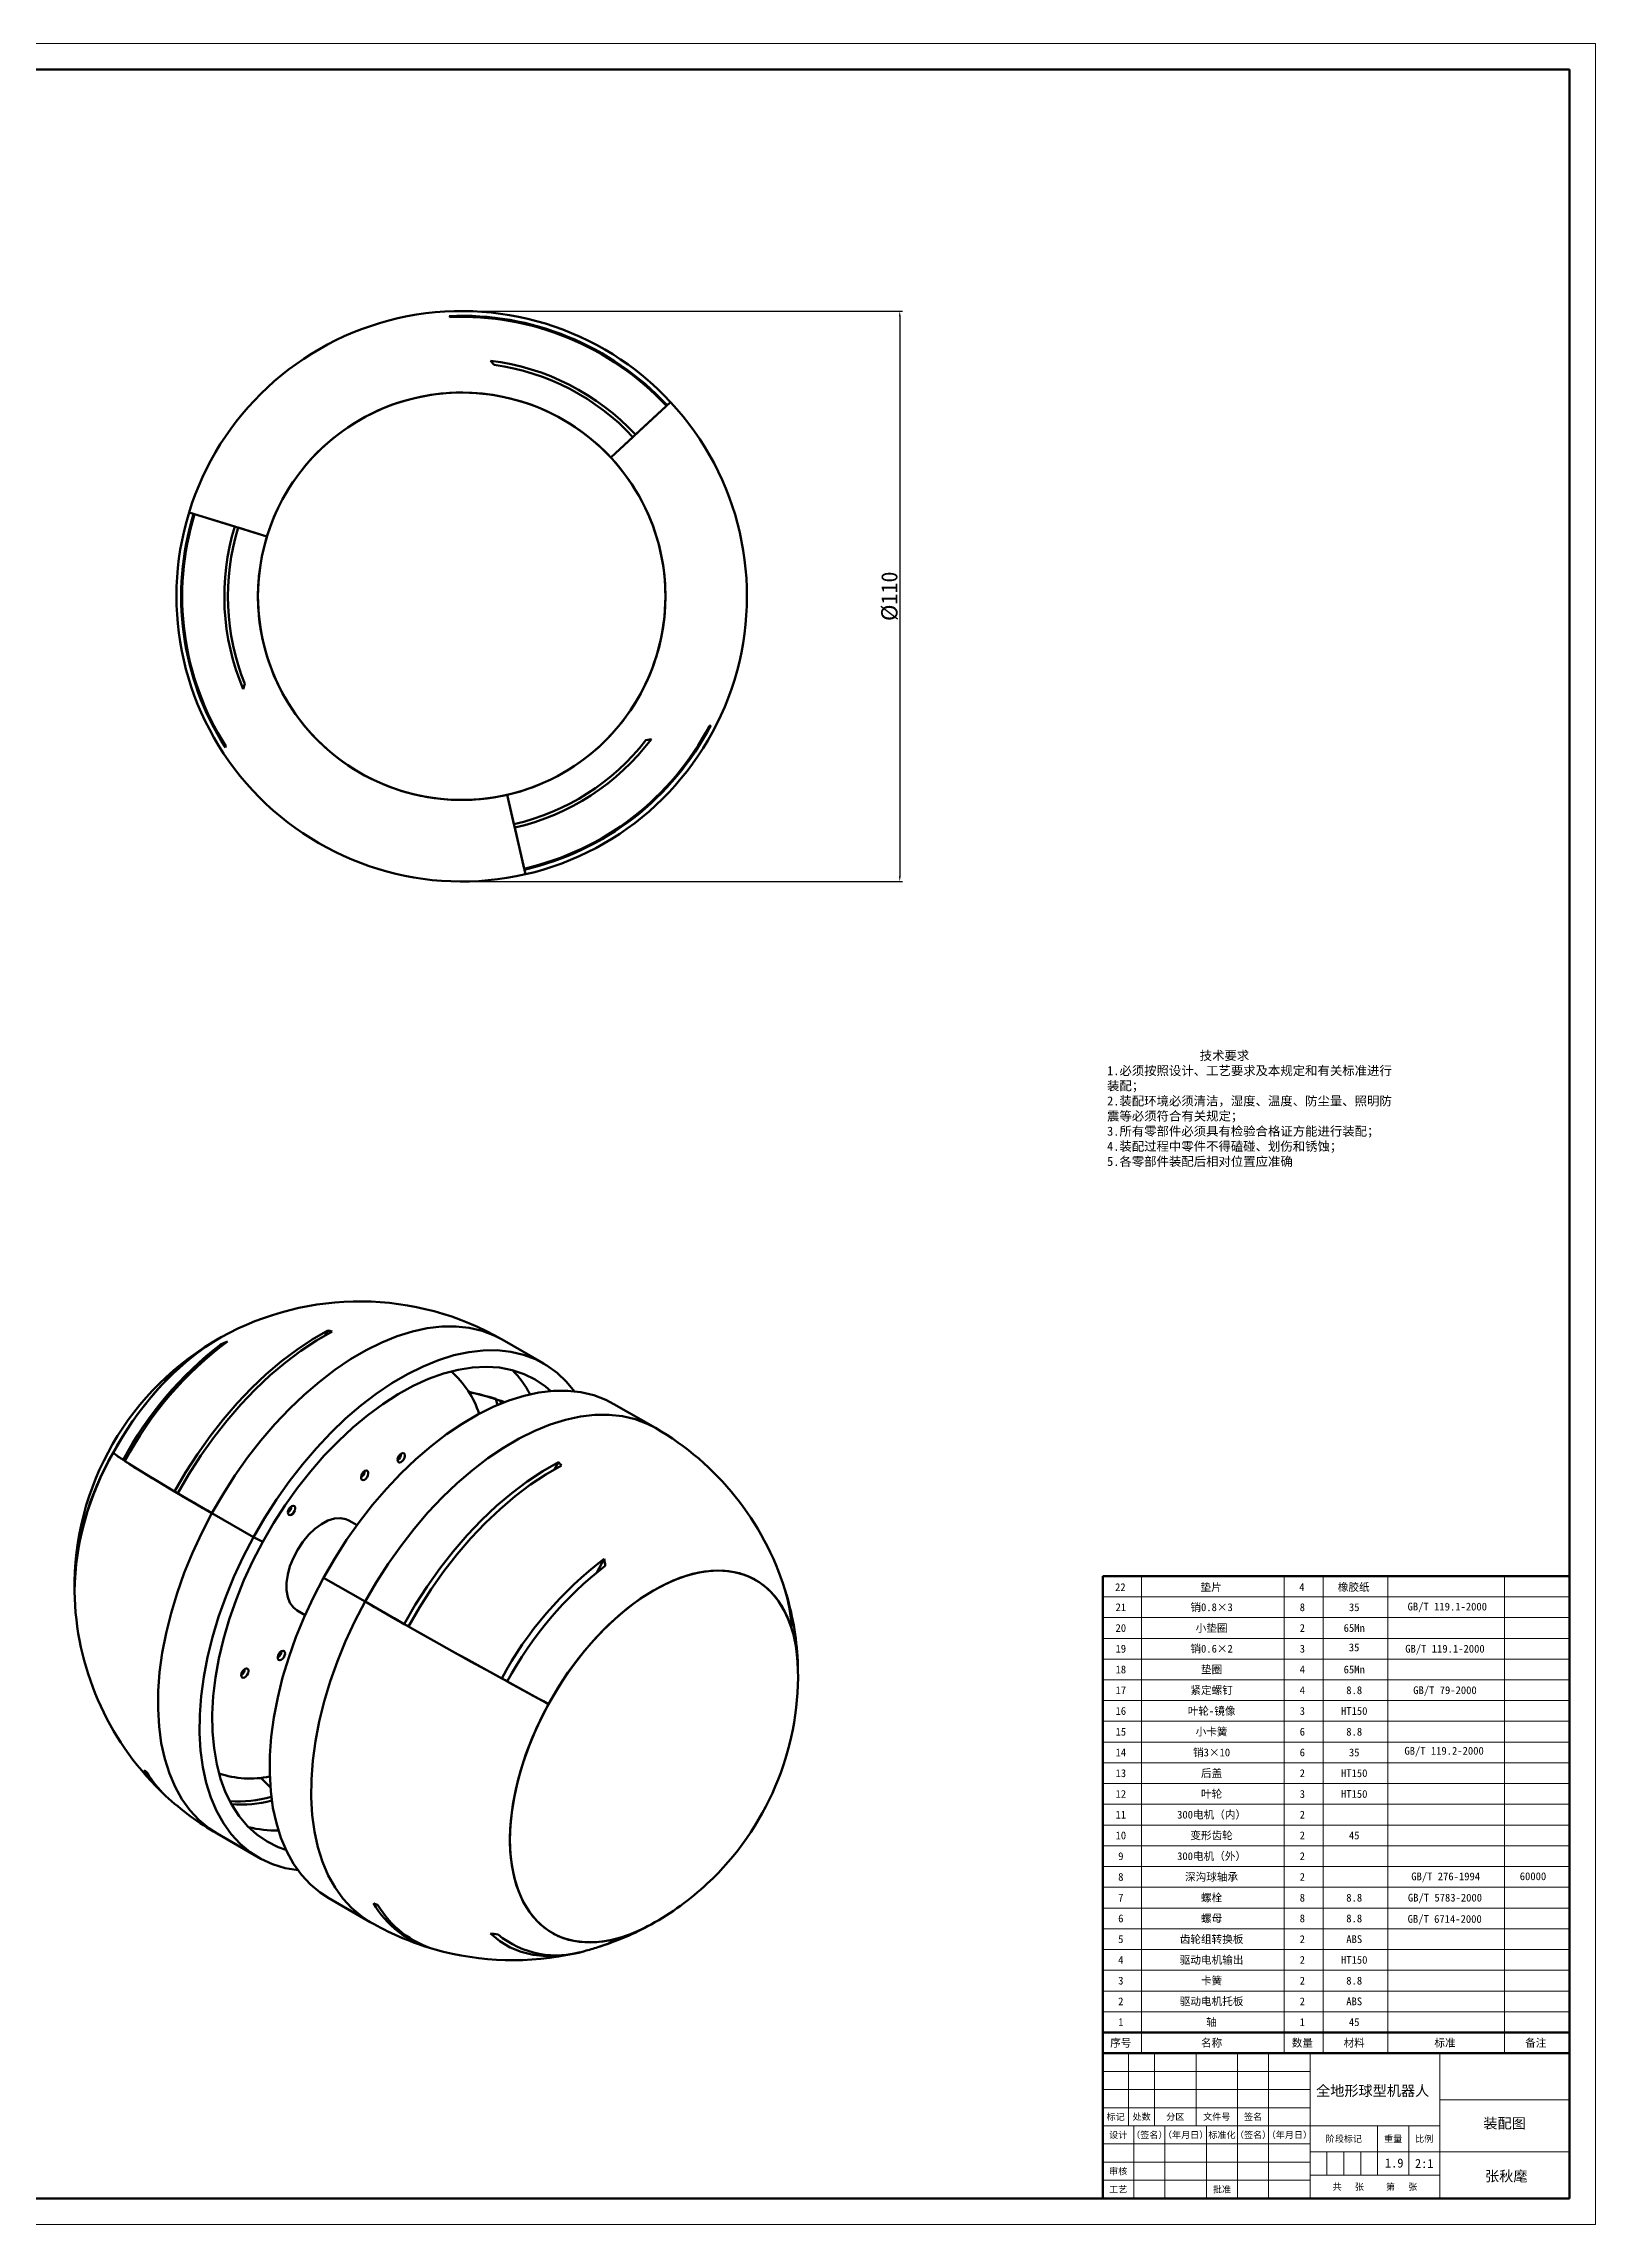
# Model space of a CAD drawing. Header units: millimetres. Extents: x 169 to 11790, y 7 to 1689.
# Drawn here: x 2559 to 3756, y 7 to 1689 of the extents above; entities that cross this region are included whole.
import ezdxf
from ezdxf.enums import TextEntityAlignment as Align

# ---------------------------------------------------------------- set-up
doc = ezdxf.new("R2010")
doc.units = ezdxf.units.MM
doc.header["$PDSIZE"] = -1
for name, color, linetype, lineweight in [('文字', 7, 'Continuous', 15), ('粗实线', 7, 'Continuous', 53), ('细实线', 7, 'Continuous', 15)]:
    doc.layers.add(name, color=color, linetype=linetype, lineweight=lineweight)
doc.styles.add('Songti', font='')
doc.styles.get("Standard").update_dxf_attribs({"font": ''})
doc.styles.get('Songti').set_extended_font_data('SimSun')
doc.styles.get('Standard').set_extended_font_data('FangSong')
doc.dimstyles.new('ISO-25', dxfattribs={"dimtxt": 2.5, "dimasz": 2.5, "dimexe": 1.25, "dimexo": 0.625, "dimtad": 1, "dimtxsty": 'Standard', "dimcen": 2.5, "dimadec": 0, "dimazin": 0, "dimtfac": 1, "dimtmove": 0, "dimatfit": 3, "dimfxl": 1, "dimarcsym": 0})

# ---------------------------------------------------------------- blocks, each defined once
blk = doc.blocks.new('*D24')
at = {"color": 0, "lineweight": -2, "transparency": 16777216}
for p, q in [((2881.4, 1482.5), (3221.3, 1482.5)), ((3219.3, 1478.4), (3219.3, 1046.5)), ((2881.4, 1042.5), (3221.3, 1042.5))]:
    blk.add_line(p, q, dxfattribs=at)
at = {"color": 0, "transparency": 16777216}
for points in [[(3218.6, 1478.4), (3220, 1478.4), (3219.3, 1482.5)], [(3218.6, 1046.5), (3220, 1046.5), (3219.3, 1042.5)]]:
    blk.add_solid(points, dxfattribs=at)
at = {"layer": 'Defpoints', "color": 0, "transparency": 16777216}
for p in [(2881.4, 1482.5), (2881.4, 1042.5), (3219.3, 1042.5)]:
    blk.add_point(p, dxfattribs=at)
at = {"color": 0, "transparency": 16777216, "insert": (3211.5, 1262.5), "char_height": 3.5, "attachment_point": 5, "rotation": 90}
blk.add_mtext('{\\H3.57143x;%%C\\fSimSun|b0|i0|c134|p2;110}', dxfattribs=at)

msp = doc.modelspace()

# ---------------------------------------------------------------- linework, layer by layer
at = {"linetype": 'Continuous', "lineweight": 35}
for p, q in [((2871.657, 1478.575), (2872.353, 1477.827)), ((2930.627, 1048.032), (2929.807, 1051.607))]:
    msp.add_line(p, q, dxfattribs=at)
at = {"linetype": 'Continuous', "lineweight": 53}
for p, q in [((2903.634, 1444.187), (2906.55, 1441.051)), ((2996.496, 1369.451), (3042.55, 1412.276)), ((3039.295, 1409.249), (3015.508, 1387.13)), ((3042.55, 1412.276), (3039.865, 1409.779)), ((3013.509, 1385.272), (2996.496, 1369.451)), ((2671.144, 1327.082), (2671.144, 1327.081)), ((2671.145, 1327.082), (2674.65, 1326.005)), ((2731.259, 1308.611), (2671.145, 1327.082)), ((2675.393, 1325.777), (2706.442, 1316.236)), ((2709.051, 1315.435), (2731.259, 1308.611)), ((2712.967, 1190.822), (2714.224, 1194.915)), ((3073.491, 1162.88), (3072.495, 1162.652)), ((2699.174, 1145.935), (2699.474, 1146.912)), ((3027.721, 1152.382), (3023.547, 1151.424)), ((2921.761, 1086.685), (2916.567, 1109.329)), ((2916.567, 1109.329), (2930.627, 1048.032)), ((2929.633, 1052.365), (2922.371, 1084.024)), ((2778.089, 696.163), (2776.089, 692.525)), ((2695.925, 685.647), (2694.492, 683.039)), ((2944.728, 670.719), (2912.767, 689.17)), ((2907.689, 643.392), (2909.056, 638.708)), ((2911.815, 639.855), (2911.08, 642.284)), ((2911.08, 642.284), (2914.742, 641.007)), ((3030.826, 621.016), (2998.865, 639.467)), ((2620.294, 596.44), (2621.807, 595.688)), ((2956.037, 594.615), (2953.038, 589.159)), ((2660.043, 572.02), (2662.568, 570.766)), ((2720.815, 536.751), (2688.854, 555.201)), ((2800.697, 546.026), (2794.49, 549.609)), ((2720.815, 536.751), (2728.065, 533.151)), ((2774.952, 505.499), (2806.913, 487.048)), ((2774.952, 505.499), (2774.952, 505.498)), ((2991.409, 520.009), (2985.714, 509.651)), ((3130.844, 496.027), (3131.923, 492.371)), ((3132.876, 489.123), (3131.828, 492.675)), ((2754.493, 480.325), (2760.699, 476.743)), ((2806.913, 487.048), (2806.913, 487.047)), ((2840.426, 468.123), (2837.096, 469.776)), ((3135.924, 466.607), (3135.923, 466.607)), ((2916.642, 425.598), (2912.302, 427.753)), ((2948.373, 408.016), (2948.373, 408.015)), ((2733.92, 343.588), (2726.495, 351.133)), ((2692.785, 308.108), (2724.746, 289.658)), ((2778.882, 258.405), (2810.843, 239.955))]:
    msp.add_line(p, q, dxfattribs=at)
at = {"linetype": 'Continuous', "lineweight": 53, "flags": 128}
for points in [[(2696.042, 691.014), (2688.584, 686.586), (2678.515, 679.687), (2668.574, 671.807), (2658.842, 663.014), (2649.4, 653.38), (2640.327, 642.984), (2631.698, 631.913), (2623.584, 620.259), (2616.053, 608.118), (2609.166, 595.591), (2602.982, 582.781), (2597.55, 569.794), (2592.917, 556.739), (2589.121, 543.724), (2586.192, 530.856), (2584.156, 518.242), (2583.03, 505.986), (2582.808, 494.865)], [(2696.042, 691.014), (2693.64, 689.651), (2683.539, 683.263), (2673.523, 675.866), (2663.676, 667.521), (2654.08, 658.297), (2644.813, 648.272), (2635.953, 637.528), (2627.572, 626.153), (2619.742, 614.243), (2612.525, 601.896)], [(2778.089, 696.163), (2766.122, 689.294), (2754.189, 681.361), (2742.363, 672.413), (2730.719, 662.503), (2719.326, 651.695), (2708.257, 640.053), (2697.578, 627.651), (2687.356, 614.564), (2677.653, 600.873), (2668.53, 586.662), (2660.043, 572.02)], [(2662.469, 570.587), (2671.018, 585.334), (2680.209, 599.643), (2689.986, 613.428), (2700.288, 626.6), (2711.05, 639.08), (2722.206, 650.79), (2733.687, 661.656), (2745.421, 671.611), (2757.336, 680.594), (2769.357, 688.548), (2781.41, 695.425)], [(2912.767, 689.17), (2906.48, 692.406), (2897.183, 695.916), (2887.318, 698.24), (2876.944, 699.363), (2866.124, 699.279), (2854.923, 697.988), (2843.409, 695.499), (2831.65, 691.825), (2819.718, 686.99), (2807.684, 681.022), (2795.62, 673.957), (2783.599, 665.838), (2771.694, 656.713), (2759.976, 646.637), (2748.515, 635.672), (2737.38, 623.882), (2726.638, 611.339), (2716.355, 598.118), (2706.591, 584.299), (2697.406, 569.965), (2688.854, 555.201)], [(2968.415, 649.235), (2962.387, 656.552), (2955.113, 663.467), (2947.115, 669.28), (2938.441, 673.955), (2929.144, 677.465), (2919.279, 679.789), (2908.905, 680.912), (2898.085, 680.828), (2886.885, 679.538), (2875.37, 677.048), (2863.612, 673.375), (2851.679, 668.539), (2839.645, 662.571), (2827.581, 655.506), (2815.561, 647.387), (2803.655, 638.262), (2791.937, 628.186), (2780.476, 617.221), (2769.341, 605.431), (2758.6, 592.888), (2748.316, 579.667), (2738.552, 565.848), (2729.367, 551.514), (2720.815, 536.751)], [(2745.902, 295.599), (2739.921, 297.759), (2731.33, 302.024), (2723.41, 307.445), (2716.212, 313.986), (2709.783, 321.604), (2704.164, 330.252), (2699.392, 339.871), (2695.498, 350.401), (2692.507, 361.773), (2690.438, 373.912), (2689.305, 386.741), (2689.115, 400.176), (2689.87, 414.129), (2691.564, 428.511), (2694.187, 443.228), (2697.721, 458.185), (2702.144, 473.285), (2707.427, 488.429), (2713.535, 503.52), (2720.429, 518.46), (2728.065, 533.151), (2736.393, 547.499), (2745.358, 561.41), (2754.903, 574.795), (2764.966, 587.566), (2775.481, 599.641), (2786.381, 610.941), (2797.594, 621.393), (2809.048, 630.929), (2820.668, 639.488), (2832.38, 647.013), (2844.108, 653.457), (2855.774, 658.777), (2867.304, 662.938), (2878.623, 665.915), (2889.657, 667.687), (2900.335, 668.243), (2910.587, 667.579), (2920.348, 665.7), (2929.553, 662.618), (2938.144, 658.353), (2946.064, 652.932), (2950.163, 649.427)], [(2998.865, 639.467), (2992.578, 642.703), (2983.281, 646.213), (2973.415, 648.537), (2963.042, 649.66), (2952.222, 649.576), (2941.021, 648.285), (2929.507, 645.796), (2917.748, 642.122), (2905.816, 637.287), (2893.782, 631.319), (2881.718, 624.254), (2869.697, 616.135), (2857.792, 607.01), (2846.073, 596.934), (2834.612, 585.968), (2823.478, 574.179), (2812.736, 561.636), (2802.453, 548.415), (2792.689, 534.596), (2783.504, 520.261), (2774.952, 505.498)], [(2914.742, 641.007), (2901.065, 645.359), (2886.934, 648.747)], [(3030.826, 621.016), (3024.539, 624.252), (3015.242, 627.762), (3005.377, 630.086), (2995.003, 631.209), (2984.183, 631.125), (2972.983, 629.834), (2961.468, 627.345), (2949.71, 623.671), (2937.777, 618.836), (2925.743, 612.868), (2913.679, 605.803), (2901.659, 597.684), (2889.753, 588.559), (2878.035, 578.483), (2866.574, 567.518), (2855.439, 555.728), (2844.697, 543.185), (2834.414, 529.964), (2824.65, 516.145), (2815.465, 501.811), (2806.913, 487.047)], [(2612.525, 601.896), (2615.525, 599.685), (2619.65, 596.867), (2624.876, 593.458), (2631.171, 589.479), (2638.497, 584.955), (2646.81, 579.912), (2656.061, 574.38), (2666.193, 568.394), (2677.146, 561.988), (2688.854, 555.201)], [(2660.043, 572.02), (2653.95, 575.637), (2648.204, 579.074), (2642.818, 582.324), (2637.806, 585.378), (2633.178, 588.23), (2628.946, 590.874), (2625.12, 593.301), (2621.709, 595.509)], [(2831.964, 596.63), (2832.27, 598.031), (2832.958, 599.425), (2833.924, 600.599), (2835.021, 601.374), (2836.081, 601.634), (2836.944, 601.337), (2837.478, 600.53), (2837.601, 599.335), (2837.296, 597.934), (2836.608, 596.541), (2835.642, 595.367), (2834.545, 594.591), (2833.485, 594.331), (2832.622, 594.628), (2832.088, 595.435), (2831.964, 596.63)], [(2832.77, 596.959), (2832.931, 598.449), (2833.043, 599.553)], [(2837.096, 469.776), (2845.646, 484.523), (2854.837, 498.833), (2864.614, 512.617), (2874.916, 525.79), (2885.678, 538.27), (2896.834, 549.979), (2908.315, 560.845), (2920.049, 570.801), (2931.963, 579.783), (2943.984, 587.738), (2956.037, 594.615)], [(2958.374, 592.087), (2946.406, 585.218), (2934.473, 577.285), (2922.648, 568.337), (2911.003, 558.427), (2899.611, 547.619), (2888.541, 535.977), (2877.862, 523.575), (2867.64, 510.488), (2857.938, 496.797), (2848.815, 482.586), (2840.328, 467.944)], [(2803.78, 583.105), (2804.086, 584.506), (2804.774, 585.9), (2805.74, 587.074), (2806.836, 587.85), (2807.897, 588.109), (2808.76, 587.813), (2809.294, 587.005), (2809.417, 585.81), (2809.112, 584.409), (2808.424, 583.016), (2807.458, 581.842), (2806.361, 581.066), (2805.301, 580.807), (2804.438, 581.103), (2803.904, 581.91), (2803.78, 583.105)], [(2688.854, 555.201), (2680.988, 540.098), (2673.854, 524.745), (2667.495, 509.236), (2661.95, 493.662), (2657.252, 478.119), (2653.429, 462.699), (2650.504, 447.495), (2648.495, 432.598), (2647.414, 418.099), (2647.267, 404.084), (2648.056, 390.638), (2649.775, 377.841), (2652.414, 365.771), (2655.958, 354.5), (2660.384, 344.096), (2665.667, 334.621), (2671.774, 326.133), (2678.67, 318.682), (2686.311, 312.314), (2692.785, 308.108)], [(2688.854, 555.201), (2685.329, 557.239), (2681.865, 559.246), (2678.464, 561.221), (2675.129, 563.164), (2671.859, 565.072), (2668.659, 566.947), (2665.528, 568.785), (2662.469, 570.587)], [(2747.412, 556.056), (2747.718, 557.457), (2748.406, 558.85), (2749.372, 560.024), (2750.468, 560.8), (2751.529, 561.059), (2752.391, 560.763), (2752.925, 559.956), (2753.049, 558.761), (2752.743, 557.36), (2752.055, 555.966), (2751.089, 554.792), (2749.993, 554.016), (2748.932, 553.757), (2748.069, 554.053), (2747.536, 554.861), (2747.412, 556.056)], [(2794.49, 549.609), (2792.127, 550.684), (2787.895, 551.466), (2783.232, 551.076), (2778.288, 549.525), (2773.223, 546.863), (2768.198, 543.177), (2763.375, 538.583), (2758.91, 533.231), (2754.945, 527.291), (2751.609, 520.956), (2749.008, 514.427), (2747.227, 507.917), (2746.321, 501.633), (2746.321, 495.777), (2747.227, 490.538), (2749.008, 486.085), (2751.609, 482.559), (2754.493, 480.325)], [(2720.815, 536.751), (2712.949, 521.647), (2705.815, 506.295), (2699.456, 490.785), (2693.911, 475.211), (2689.213, 459.668), (2685.39, 444.248), (2682.466, 429.044), (2680.457, 414.147), (2679.375, 399.648), (2679.229, 385.633), (2680.017, 372.187), (2681.736, 359.391), (2684.375, 347.321), (2687.919, 336.049), (2692.345, 325.645), (2697.628, 316.171), (2703.736, 307.682), (2710.631, 300.231), (2718.273, 293.863), (2726.615, 288.615), (2735.607, 284.519), (2745.195, 281.6), (2755.196, 279.889)], [(2774.952, 505.499), (2767.085, 490.395), (2759.951, 475.042), (2753.592, 459.533), (2748.047, 443.959), (2743.349, 428.416), (2739.526, 412.996), (2736.602, 397.792), (2734.593, 382.895), (2733.512, 368.396), (2733.365, 354.381), (2734.153, 340.935), (2735.872, 328.139), (2738.512, 316.068), (2742.055, 304.797), (2746.481, 294.393), (2751.764, 284.918), (2757.872, 276.43), (2764.767, 268.979), (2772.409, 262.611), (2778.882, 258.405)], [(2923.535, 268.636), (2921.007, 278.485), (2919.381, 289.072), (2918.669, 300.31), (2918.877, 312.105), (2920.004, 324.361), (2922.04, 336.975), (2924.968, 349.843), (2928.765, 362.859), (2933.398, 375.914), (2938.829, 388.9), (2945.014, 401.71), (2951.9, 414.237), (2959.432, 426.379), (2967.545, 438.033), (2976.175, 449.104), (2985.248, 459.499), (2994.689, 469.134), (3004.421, 477.927), (3014.363, 485.806), (3024.432, 492.706), (3034.544, 498.569), (3044.617, 503.347), (3054.567, 507.001), (3064.311, 509.5), (3073.768, 510.823), (3082.86, 510.959), (3091.512, 509.908), (3099.652, 507.678), (3107.213, 504.287), (3114.131, 499.763), (3120.35, 494.145), (3125.819, 487.478), (3130.491, 479.819), (3134.328, 471.229), (3137.298, 461.781), (3139.377, 451.553), (3140.548, 440.629), (3140.802, 434.259)], [(3135.924, 466.607), (3132.516, 475.635), (3128.257, 483.769), (3123.182, 490.939), (3117.332, 497.088), (3110.756, 502.164), (3103.509, 506.125), (3095.651, 508.939), (3087.246, 510.582), (3078.365, 511.039), (3069.08, 510.309), (3059.47, 508.396), (3049.613, 505.317), (3039.592, 501.096), (3029.488, 495.77), (3019.387, 489.382), (3009.371, 481.985), (2999.524, 473.64), (2989.928, 464.417), (2980.661, 454.391), (2971.8, 443.647), (2963.42, 432.272), (2955.589, 420.362), (2948.373, 408.015)], [(2806.913, 487.048), (2799.046, 471.944), (2791.912, 456.592), (2785.554, 441.082), (2780.009, 425.508), (2775.31, 409.965), (2771.488, 394.545), (2768.563, 379.341), (2766.554, 364.444), (2765.473, 349.945), (2765.326, 335.93), (2766.115, 322.484), (2767.834, 309.688), (2770.473, 297.618), (2774.016, 286.347), (2778.443, 275.942), (2783.726, 266.468), (2789.833, 257.979), (2796.728, 250.528), (2804.37, 244.16), (2810.843, 239.955)], [(2948.373, 408.016), (2933.507, 416.118), (2918.565, 424.307), (2903.637, 432.533), (2888.812, 440.746), (2874.18, 448.898), (2859.828, 456.939), (2845.843, 464.822), (2832.308, 472.498), (2819.305, 479.921), (2806.913, 487.048)], [(2806.913, 487.047), (2810.498, 484.98), (2814.14, 482.885), (2817.839, 480.762), (2821.59, 478.613), (2825.394, 476.439), (2829.248, 474.24), (2833.149, 472.019), (2837.096, 469.776)], [(2840.328, 467.944), (2848.882, 463.105), (2857.604, 458.19), (2866.474, 453.21), (2875.47, 448.177), (2884.573, 443.104), (2893.76, 438), (2903.01, 432.879), (2912.302, 427.753)], [(2739.566, 444.124), (2739.872, 445.525), (2740.56, 446.919), (2741.526, 448.093), (2742.622, 448.869), (2743.683, 449.128), (2744.545, 448.832), (2745.079, 448.024), (2745.203, 446.829), (2744.897, 445.428), (2744.209, 444.035), (2743.243, 442.861), (2742.147, 442.085), (2741.086, 441.826), (2740.223, 442.122), (2739.69, 442.929), (2739.566, 444.124)], [(2711.382, 430.599), (2711.687, 432), (2712.375, 433.394), (2713.341, 434.568), (2714.438, 435.344), (2715.499, 435.603), (2716.361, 435.307), (2716.895, 434.499), (2717.019, 433.304), (2716.713, 431.903), (2716.025, 430.51), (2715.059, 429.336), (2713.963, 428.56), (2712.902, 428.301), (2712.039, 428.597), (2711.505, 429.404), (2711.382, 430.599)], [(2916.544, 425.418), (2920.534, 423.225), (2924.524, 421.036), (2928.513, 418.85), (2932.498, 416.669), (2936.479, 414.495), (2940.452, 412.327), (2944.418, 410.167), (2948.373, 408.015)], [(2948.373, 408.016), (2941.83, 395.334), (2936.016, 382.422), (2930.979, 369.388), (2926.76, 356.339), (2923.394, 343.384), (2920.909, 330.63), (2919.326, 318.182), (2918.658, 306.144), (2918.91, 294.615), (2920.08, 283.691), (2922.159, 273.463), (2925.13, 264.015), (2928.967, 255.425), (2933.639, 247.765), (2939.107, 241.099), (2945.326, 235.48), (2952.245, 230.957), (2959.806, 227.566), (2967.946, 225.336), (2976.598, 224.285), (2985.69, 224.421), (2995.147, 225.744), (3004.891, 228.243)], [(2726.495, 351.133), (2732.856, 344.625), (2733.92, 343.588)], [(3027.568, 238.111), (3019.867, 234.147), (3009.845, 229.927), (2999.988, 226.848), (2990.378, 224.935), (2981.093, 224.204), (2972.212, 224.662), (2963.807, 226.305), (2955.949, 229.118), (2948.702, 233.079), (2942.126, 238.155), (2936.276, 244.304), (2931.201, 251.475), (2926.942, 259.608), (2923.535, 268.636)], [(2972.804, 216.74), (2967.241, 215.449), (2956.627, 213.89), (2946.4, 213.608), (2936.638, 214.605), (2927.415, 216.874), (2918.802, 220.396), (2910.866, 225.146), (2903.666, 231.086)], [(3004.891, 228.243), (2994.147, 223.236), (2986.437, 220.494)]]:
    msp.add_lwpolyline(points, dxfattribs=at)
at = {"linetype": 'Continuous', "lineweight": 53}
msp.add_circle((2881.441, 1262.464), 157.111, dxfattribs=at)
for centre, radius, start, end in [((2881.441, 1262.464), 220, 42.919102, 162.919102), ((2881.441, 1262.464), 216.333, 42.919102, 92.592018), ((2881.441, 1262.464), 215.555, 42.919102, 92.416249), ((2881.441, 1262.464), 183.074, 42.919102, 83.037093), ((2881.441, 1262.464), 180.344, 42.919102, 81.996631), ((2881.441, 1262.464), 157.111, 42.919102, 162.919102), ((2881.441, 1262.464), 220, 282.919102, 42.919102), ((2881.441, 1262.464), 157.111, 282.919102, 42.919102), ((2881.441, 1262.464), 220, 162.919102, 282.919102), ((2881.441, 1262.464), 216.333, 162.919102, 212.592018), ((2881.441, 1262.464), 215.555, 162.919102, 212.416249), ((2881.441, 1262.464), 183.074, 162.919102, 203.037093), ((2881.441, 1262.464), 180.344, 162.919102, 201.996631), ((2881.441, 1262.464), 157.111, 162.919102, 282.919102), ((2881.441, 1262.464), 215.555, 282.919102, 332.416249), ((2881.441, 1262.464), 216.333, 282.919102, 332.592018), ((2881.441, 1262.464), 180.344, 282.919102, 321.996631), ((2881.441, 1262.464), 183.074, 282.919102, 323.037093), ((2802.776, 498.639), 220, 60.002688, 119.022421), ((2802.776, 498.639), 220, 119.022421, 180.982955), ((2754.521, 582.252), 116.323, 76.635242, 78.310692), ((2865.751, 465.001), 278.434, 127.584583, 151.831689), ((2869.332, 463.223), 280.743, 126.887907, 151.888066), ((2760.55, 543.15), 156.466, 112.443489, 114.395163), ((2823.572, 608.198), 75.235, 18.403466, 48.626541), ((2862.19, 608.398), 81.726, 28.152402, 44.479957), ((2846.51, 449.162), 203.638, 72.516552, 78.550152), ((2920.835, 430.485), 220, 17.452506, 60.002688), ((2801.899, 491.676), 219.114, 149.799588, 179.166092), ((2690.712, 704.953), 129.36, 232.813156, 237.018885), ((2828.775, 601.451), 6.012, 301.933993, 358.071384), ((2868.679, 511.529), 120.559, 41.928043, 43.564012), ((2800.59, 587.926), 6.012, 301.933993, 358.071384), ((2744.222, 560.877), 6.012, 301.933993, 358.071384), ((3159.925, 295.468), 280.743, 126.887907, 151.888066), ((3162.001, 293.98), 278.434, 127.584583, 151.831689), ((2827.24, 493.893), 166.234, 7.164707, 9.039159), ((2802.776, 498.639), 220, 180.982955, 225.823478), ((3020.022, 461.745), 116.003, 2.402167, 17.416358), ((3019.495, 461.67), 116.533, 2.428438, 15.429998), ((2920.834, 430.485), 220, 0.982955, 15.458126), ((3023.312, 433.081), 117.495, 0.574647, 16.579329), ((2736.376, 448.945), 6.012, 301.933993, 358.071384), ((2708.192, 435.42), 6.012, 301.933993, 358.071384), ((2920.834, 430.485), 220, 312.987823, 0.982955), ((2719.505, 450.051), 124.566, 228.255073, 229.551607), ((2706.157, 399.104), 81.278, 211.108399, 227.548987), ((2709.02, 397.269), 81.921, 210.852243, 226.969044), ((2718.26, 425.194), 74.608, 251.248825, 281.731596), ((2802.776, 498.639), 220, 227.13579, 240.002688), ((2707.872, 433.039), 100.123, 267.001209, 285.4992), ((2710.562, 429.549), 99.022, 266.131737, 284.296598), ((2737.409, 392.025), 81.453, 255.497883, 271.880263), ((2920.834, 430.485), 220, 299.022421, 312.987823), ((2928.837, 538.174), 306.342, 247.846445, 248.558052), ((2878.808, 292.497), 75.74, 210.156508, 254.412833), ((2881.861, 291.239), 75.404, 210.440942, 253.832859), ((2920.834, 430.485), 220, 240.002688, 252.869586), ((2920.834, 430.485), 220, 287.349141, 299.022421), ((2966.93, 346.469), 124.171, 287.80131, 299.231788), ((2920.834, 430.485), 220, 254.181899, 282.783465), ((2953.436, 611.949), 384.102, 262.554906, 263.423577), ((2954.486, 284.788), 70.635, 230.383479, 287.812794), ((2920.834, 430.485), 220, 284.547251, 287.349141), ((2954.724, 321.871), 106.221, 287.371108, 298.18303)]:
    msp.add_arc(centre, radius, start, end, dxfattribs=at)
at = {"layer": '文字'}
for p, q in [((3755.785, 1688.736), (1377.785, 1688.736)), ((3755.785, 6.736), (3755.785, 1688.736)), ((1377.785, 6.736), (3755.785, 6.736))]:
    msp.add_line(p, q, dxfattribs=at)
at = {"layer": '粗实线', "lineweight": 53}
for p, q in [((3735.785, 1668.736), (1427.785, 1668.736)), ((3735.785, 26.736), (3735.785, 1668.736)), ((3375.785, 506.736), (3375.785, 138.736)), ((3375.785, 154.736), (3735.785, 154.736)), ((3375.785, 26.736), (3375.785, 138.736)), ((3375.785, 138.736), (3735.785, 138.736)), ((3375.785, 26.736), (3375.785, 122.736)), ((1427.785, 26.736), (3735.785, 26.736))]:
    msp.add_line(p, q, dxfattribs=at)
at = {"layer": '粗实线'}
for p, q in [((3735.785, 138.736), (3735.785, 666.736)), ((3735.785, 506.736), (3375.785, 506.736)), ((3375.785, 138.736), (3375.785, 154.736)), ((3735.785, 154.736), (3735.785, 138.736)), ((3375.785, 138.736), (3735.785, 138.736)), ((3735.785, 138.736), (3375.785, 138.736)), ((3735.785, 138.736), (3735.785, 26.736)), ((3375.785, 26.736), (3375.785, 42.736)), ((3015.785, 26.736), (3375.785, 26.736)), ((3015.785, 26.736), (3375.785, 26.736)), ((3735.785, 26.736), (3375.785, 26.736))]:
    msp.add_line(p, q, dxfattribs=at)
at = {"layer": '细实线', "lineweight": 53}
msp.add_line((3375.785, 506.736), (3735.785, 506.736), dxfattribs=at)
at = {"layer": '细实线'}
for p, q in [((3405.785, 138.736), (3405.785, 506.736)), ((3515.785, 138.736), (3515.785, 506.736)), ((3545.785, 138.736), (3545.785, 506.736)), ((3595.785, 138.736), (3595.785, 506.736)), ((3685.785, 138.736), (3685.785, 506.736)), ((3375.785, 490.736), (3735.785, 490.736)), ((3375.785, 474.736), (3735.785, 474.736)), ((3375.785, 458.736), (3735.785, 458.736)), ((3375.785, 442.736), (3735.785, 442.736)), ((3375.785, 426.736), (3735.785, 426.736)), ((3375.785, 410.736), (3735.785, 410.736)), ((3375.785, 394.736), (3735.785, 394.736)), ((3375.785, 378.736), (3735.785, 378.736)), ((3375.785, 362.736), (3735.785, 362.736)), ((3375.785, 346.736), (3735.785, 346.736)), ((3375.785, 330.736), (3735.785, 330.736)), ((3375.785, 314.736), (3735.785, 314.736)), ((3375.785, 298.736), (3735.785, 298.736)), ((3375.785, 282.736), (3735.785, 282.736)), ((3375.785, 266.736), (3735.785, 266.736)), ((3375.785, 250.736), (3735.785, 250.736)), ((3375.785, 234.736), (3735.785, 234.736)), ((3375.785, 218.736), (3735.785, 218.736)), ((3375.785, 202.736), (3735.785, 202.736)), ((3375.785, 186.736), (3735.785, 186.736)), ((3375.785, 170.736), (3735.785, 170.736)), ((3395.785, 138.736), (3395.785, 82.736)), ((3415.785, 138.736), (3415.785, 82.736)), ((3447.785, 138.736), (3447.785, 82.736)), ((3479.785, 26.736), (3479.785, 138.736)), ((3503.785, 26.736), (3503.785, 138.736)), ((3535.785, 26.736), (3535.785, 138.736)), ((3535.785, 26.736), (3535.785, 138.736)), ((3635.785, 26.736), (3635.785, 138.736)), ((3375.785, 124.736), (3535.785, 124.736)), ((3375.785, 110.736), (3535.785, 110.736)), ((3635.785, 102.736), (3735.785, 102.736)), ((3375.785, 96.736), (3535.785, 96.736)), ((3375.785, 82.736), (3635.785, 82.736)), ((3375.785, 68.736), (3535.785, 68.736)), ((3399.785, 82.736), (3399.785, 26.736)), ((3423.785, 82.736), (3423.785, 26.736)), ((3455.785, 82.736), (3455.785, 26.736)), ((3587.785, 82.736), (3587.785, 44.736)), ((3611.785, 82.736), (3611.785, 44.736)), ((3375.785, 54.736), (3535.785, 54.736)), ((3535.785, 62.736), (3735.785, 62.736)), ((3548.785, 62.736), (3548.785, 44.736)), ((3561.785, 62.736), (3561.785, 44.736)), ((3574.785, 62.736), (3574.785, 44.736)), ((3375.785, 40.736), (3535.785, 40.736)), ((3535.785, 44.736), (3635.785, 44.736))]:
    msp.add_line(p, q, dxfattribs=at)

# ---------------------------------------------------------------- texts
at = {"layer": '文字', "style": 'Songti'}
for s, height, p in [('22', 6, (3389.416, 498.226)), ('垫片', 6, (3459.416, 498.226)), ('4', 6, (3529.416, 498.226)), ('橡胶纸', 6, (3569.416, 498.226)), ('21', 6, (3389.785, 482.736)), ('销0.8×3', 6, (3459.785, 482.736)), ('8', 6, (3529.785, 482.736)), ('35', 6, (3569.785, 482.736)), ('GB/T 119.1-2000', 6, (3641.576, 483.229)), ('20', 6, (3389.785, 466.736)), ('销0.6×2', 6, (3459.785, 450.736)), ('小垫圈', 6, (3459.785, 466.736)), ('2', 6, (3529.785, 466.736)), ('65Mn', 6, (3569.785, 466.736)), ('35', 6, (3569.707, 451.791)), ('GB/T 119.1-2000', 6, (3639.785, 450.736)), ('19', 6, (3389.785, 450.736)), ('18', 6, (3389.785, 434.736)), ('垫圈', 6, (3459.785, 434.736)), ('4', 6, (3529.785, 434.736)), ('3', 6, (3529.785, 450.736)), ('65Mn', 6, (3569.785, 434.736)), ('17', 6, (3389.785, 418.736)), ('紧定螺钉', 6, (3459.785, 418.736)), ('4', 6, (3529.785, 418.736)), ('8.8', 6, (3569.785, 418.736)), ('GB/T 79-2000', 6, (3639.785, 418.736)), ('16', 6, (3389.785, 402.736)), ('叶轮-镜像', 6, (3459.785, 402.736)), ('3', 6, (3529.785, 402.736)), ('HT150', 6, (3569.785, 402.736)), ('15', 6, (3389.785, 386.736)), ('小卡簧', 6, (3459.785, 386.736)), ('6', 6, (3529.785, 386.736)), ('8.8', 6, (3569.785, 386.736)), ('14', 6, (3389.785, 370.736)), ('销3×10', 6, (3459.785, 370.736)), ('6', 6, (3529.785, 370.736)), ('35', 6, (3569.785, 370.736)), ('GB/T 119.2-2000', 6, (3639.102, 371.999)), ('13', 6, (3389.785, 354.736)), ('后盖', 6, (3459.785, 354.736)), ('2', 6, (3529.785, 354.736)), ('HT150', 6, (3569.785, 354.736)), ('12', 6, (3389.785, 338.736)), ('叶轮', 6, (3459.785, 338.736)), ('3', 6, (3529.785, 338.736)), ('HT150', 6, (3569.785, 338.736)), ('11', 6, (3389.785, 322.736)), ('300电机（内）', 6, (3459.785, 322.736)), ('2', 6, (3529.785, 322.736)), ('10', 6, (3389.785, 306.736)), ('变形齿轮', 6, (3459.785, 306.736)), ('2', 6, (3529.785, 306.736)), ('45', 6, (3569.785, 306.736)), ('9', 6, (3389.785, 290.736)), ('300电机（外）', 6, (3459.785, 290.736)), ('2', 6, (3529.785, 290.736)), ('8', 6, (3389.785, 274.736)), ('深沟球轴承', 6, (3459.785, 274.736)), ('2', 6, (3529.785, 274.736)), ('GB/T 276-1994', 6, (3640.337, 275.126)), ('60000', 6, (3707.666, 275.253)), ('7', 6, (3389.785, 258.736)), ('螺栓', 6, (3459.785, 258.736)), ('8', 6, (3529.785, 258.736)), ('8.8', 6, (3569.785, 258.736)), ('GB/T 5783-2000', 6, (3639.785, 258.736)), ('6', 6, (3389.785, 242.736)), ('螺母', 6, (3459.785, 242.736)), ('8', 6, (3529.785, 242.736)), ('8.8', 6, (3569.785, 242.736)), ('GB/T 6714-2000', 6, (3639.582, 242.322)), ('5', 6, (3389.785, 226.736)), ('齿轮组转换板', 6, (3459.785, 226.736)), ('2', 6, (3529.785, 226.736)), ('ABS', 6, (3569.785, 226.736)), ('4', 6, (3389.785, 210.736)), ('驱动电机输出', 6, (3459.785, 210.736)), ('2', 6, (3529.785, 210.736)), ('HT150', 6, (3569.785, 210.736)), ('3', 6, (3389.785, 194.736)), ('卡簧', 6, (3459.785, 194.736)), ('2', 6, (3529.785, 194.736)), ('8.8', 6, (3569.785, 194.736)), ('2', 6, (3389.785, 178.736)), ('驱动电机托板', 6, (3459.785, 178.736)), ('2', 6, (3529.785, 178.736)), ('ABS', 6, (3569.785, 178.736)), ('1', 6, (3389.785, 162.736)), ('轴', 6, (3459.785, 162.736)), ('1', 6, (3529.785, 162.736)), ('45', 6, (3569.785, 162.736)), ('序号', 6, (3389.785, 146.736)), ('名称', 6, (3459.785, 146.736)), ('数量', 6, (3529.785, 146.736)), ('材料', 6, (3569.785, 146.736)), ('标准', 6, (3639.785, 146.736)), ('备注', 6, (3709.785, 146.736)), ('全地形球型机器人', 8, (3584.015, 109.863)), ('标记', 5, (3385.785, 89.736)), ('处数', 5, (3405.785, 89.736)), ('分区', 5, (3431.785, 89.736)), ('文件号', 5, (3463.785, 89.736)), ('签名', 5, (3491.785, 89.736)), ('装配图', 8, (3685.785, 84.736)), ('设计', 5, (3387.785, 75.736)), ('（签名）', 5, (3411.785, 75.736)), ('（年月日）', 5, (3439.785, 75.736)), ('标准化', 5, (3467.785, 75.736)), ('（签名）', 5, (3491.785, 75.736)), ('（年月日）', 5, (3519.785, 75.736)), ('阶段标记', 5, (3561.785, 72.736)), ('重量', 5, (3599.785, 72.736)), ('比例', 5, (3623.785, 72.736)), ('审核', 5, (3387.785, 47.736)), ('1.9', 7, (3600.633, 54.063)), ('2:1', 7, (3623.785, 53.736)), ('工艺', 5, (3387.785, 33.736)), ('批准', 5, (3467.785, 33.736)), ('共   张     第   张', 5, (3585.785, 35.736)), ('张秋麾', 8, (3687.024, 43.934))]:
    msp.add_text(s, height=height, dxfattribs=at).set_placement(p, align=Align.MIDDLE_CENTER)
at = {"layer": '文字', "insert": (3379.179, 911.768), "char_height": 7, "width": 220, "attachment_point": 1, "style": 'Songti'}
msp.add_mtext('               技术要求^J1.必须按照设计、工艺要求及本规定和有关标准进行装配；^J2.装配环境必须清洁，湿度、温度、防尘量、照明防震等必须符合有关规定；^J3.所有零部件必须具有检验合格证方能进行装配；^J4.装配过程中零件不得磕碰、划伤和锈蚀；\\P5.各零部件装配后相对位置应准确', dxfattribs=at)

# ---------------------------------------------------------------- dimensions: what is measured, and where the dimension line sits
dim = msp.add_linear_dim(base=(3219.296, 1042.464), p1=(2881.441, 1482.464), p2=(2881.441, 1042.464), angle=90, text='{\\H3.57143x;%%C\\fSimSun|b0|i0|c134|p2;110}', dimstyle='ISO-25', override={"dimtxt": 3.5, "dimasz": 4.08, "dimexe": 2, "dimexo": 0, "dimgap": 1.524, "dimlfac": 0.5, "dimzin": 0, "dimadec": 2, "dimtzin": 0})
dim.commit()
dim.dimension.update_dxf_attribs({"geometry": '*D24', "text_midpoint": (3219.296, 1262.464), "dimtype": 160})

doc.saveas('drawing.dxf')
